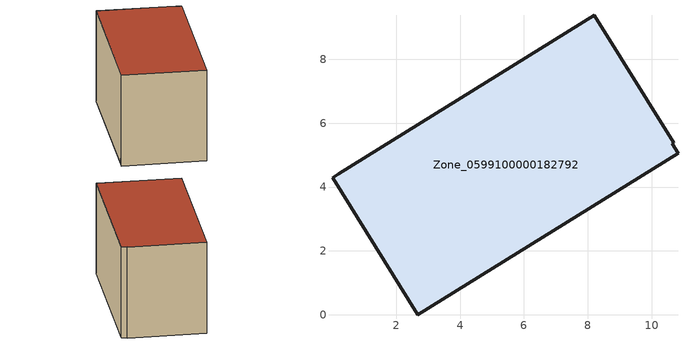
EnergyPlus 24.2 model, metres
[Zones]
Zone_0599100000182792
 floor ground (C_G): 0.21,4.41 8.2,9.38 10.68,5.39 10.64,5.36 10.82,5.05 2.67,0 0.01,4.3 z0
 wall outside (C_F): 2.67,0 10.82,5.05 10.64,5.36 10.68,5.39 8.2,9.38 0.21,4.41 0.01,4.3 2.67,0 z0:5.77
 roof outside (C_R): 8.2,9.38 0.21,4.41 0.01,4.3 2.67,0 10.82,5.05 10.64,5.36 10.68,5.39 z5.77
[BUILDING]
Pand.0599100000182792: North Axis=0; Terrain=City; Loads Convergence Tolerance Value=0.04; Temperature Convergence Tolerance Value=0.4; Solar Distribution=FullExterior; Maximum Number of Warmup Days=25; Minimum Number of Warmup Days=1
[Site:Location]
Rotterdam.The.Hague.AP_ZH_NLD Design_Conditions: Latitude=51.96; Longitude=4.45; Time Zone=1; Elevation=-4.5
[SITE:GROUNDTEMPERATURE:BUILDINGSURFACE]
18, 18, 18, 18, 18, 18, 18, 18, 18, 18, 18, 18
[MATERIAL] Thermal Absorptance=0.9; Solar Absorptance=0.7; Visible Absorptance=0.7
Name | Roughness | Thickness | Conductivity | Density | Specific Heat
G.TI.1992-2005 | MediumSmooth | 0.15 | 0.06 | 540 | 1210
F.TI.1992-2005 | Rough | 0.3 | 0.12 | 1920 | 840
R.TI.1992-2005 | MediumRough | 0.2 | 0.08 | 1500 | 1000
[CONSTRUCTION]
C_G: G.TI.1992-2005
C_F: F.TI.1992-2005
C_R: R.TI.1992-2005
[ZONE]
Zone_0599100000182792: Type=1; Multiplier=1; Ceiling Height=Autocalculate; Volume=Autocalculate; Floor Area=autocalculate; Part of Total Floor Area=Yes
[ZONEINFILTRATION:DESIGNFLOWRATE]
Infil_Zone_0599100000182792: Zone or ZoneList or Space or SpaceList=Zone_0599100000182792; Schedule=AlwaysOn; Design Flow Rate Calculation Method=Flow/Area; Flow Rate per Floor Area=0.0015; Constant Term Coefficient=1; Temperature Term Coefficient=0; Velocity Term Coefficient=0; Velocity Squared Term Coefficient=0
[HVACTEMPLATE:ZONE:IDEALLOADSAIRSYSTEM]
Zone_0599100000182792: Maximum Heating Supply Air Temperature=50; Minimum Cooling Supply Air Temperature=13; Maximum Heating Supply Air Humidity Ratio=0.0156; Minimum Cooling Supply Air Humidity Ratio=0.0077; Heating Limit=NoLimit; Cooling Limit=NoLimit; Dehumidification Control Type=ConstantSensibleHeatRatio; Cooling Sensible Heat Ratio=0.7; Dehumidification Setpoint=60; Humidification Control Type=None; Humidification Setpoint=30; Outdoor Air Method=None; Outdoor Air Flow Rate per Person=0.00944; Outdoor Air Flow Rate per Zone Floor Area=0; Outdoor Air Flow Rate per Zone=0; Demand Controlled Ventilation Type=None; Outdoor Air Economizer Type=NoEconomizer; Heat Recovery Type=None; Sensible Heat Recovery Effectiveness=0.7; Latent Heat Recovery Effectiveness=0.65
[ZONECONTROL:THERMOSTAT]
ThermostatControl_Zone_0599100000182792: Zone or ZoneList=Zone_0599100000182792; Control Type Schedule=DualSetpointControlType; Control 1=Thermostat_Zone_0599100000182792; Temperature Difference Between Cutout And Setpoint=0
[THERMOSTATSETPOINT:DUALSETPOINT]
Thermostat_Zone_0599100000182792: Heating Setpoint Temperature Schedule=HeatingSetpoint_Zone_0599100000182792; Cooling Setpoint Temperature Schedule=CoolingSetpoint_Zone_0599100000182792
[SCHEDULE:COMPACT]
HeatingSetpoint_Zone_0599100000182792: Through: 12/31, For: AllDays, Until: 24:00, 21
CoolingSetpoint_Zone_0599100000182792: Through: 12/31, For: AllDays, Until: 24:00, 24
DualSetpointControlType: Through: 12/31, For: AllDays, Until: 24:00, 4
AlwaysOn: Through: 12/31, For: AllDays, Until: 24:00, 1
